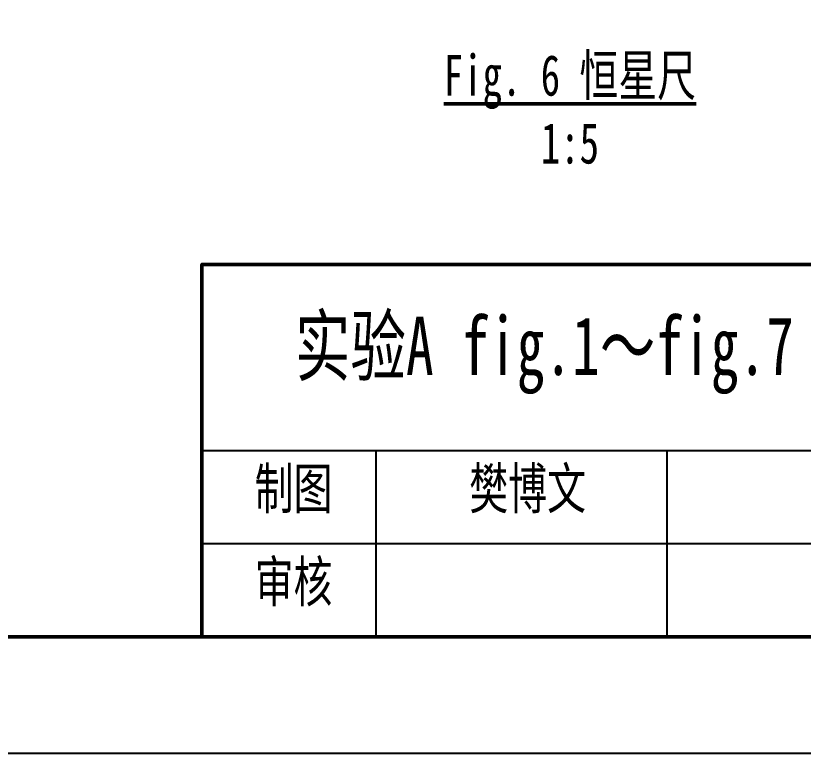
# Model space of a CAD drawing. Header units: millimetres. Extents: x 0 to 1320, y -350 to 297.
# Drawn here: x 254 to 321.7, y 0 to 63.4 of the extents above; entities that cross this region are included whole.
import ezdxf

# ---------------------------------------------------------------- set-up
doc = ezdxf.new("R2010")
doc.units = ezdxf.units.MM
doc.styles.add('Annotative', font='simfang.ttf', dxfattribs={"width": 0.7})
doc.styles.add('fig', font='simfang.ttf', dxfattribs={"width": 0.7, "height": 3.5})
doc.styles.add('大字', font='simfang.ttf', dxfattribs={"width": 0.7})

msp = doc.modelspace()

# ---------------------------------------------------------------- linework, layer by layer
at = {"color": 1}
msp.add_lwpolyline([(0, 0), (420, 0), (420, 297), (0, 297), (0, 0)], dxfattribs=at)
at = {"lineweight": 50}
for points in [[(10, 10), (410, 10), (410, 287), (10, 287), (10, 10)], [(270, 10), (410, 10), (410, 42), (270, 42), (270, 10)]]:
    msp.add_lwpolyline(points, dxfattribs=at)
at = {"lineweight": 25}
for points in [[(270, 26), (285, 26), (330, 26), (330, 10)], [(285, 10), (285, 26)], [(310, 10), (310, 26)], [(330, 18), (270, 18)]]:
    msp.add_lwpolyline(points, dxfattribs=at)

# ---------------------------------------------------------------- texts
at = {"lineweight": 50, "insert": (290.8, 60), "char_height": 3.5, "attachment_point": 1, "style": 'fig'}
msp.add_mtext('\\pxqc;{\\LFig. 6 恒星尺}\\P1:5', dxfattribs=at)
at = {"attachment_point": 1}
for s, width, insert, char_height, style in [('实验A fig.1～fig.7', 56.54661, (278, 37.5), 5, '大字'), ('制图', 7.36195, (274.541, 24.5), 3.5, 'Annotative')]:
    msp.add_mtext_dynamic_manual_height_columns(s, width=width, gutter_width=12.5, heights=[0], dxfattribs=dict(at, insert=insert, char_height=char_height, style=style))
at = {"char_height": 3.5, "attachment_point": 1, "style": 'Annotative'}
for s, insert in [('樊博文', (293, 24.5)), ('审核', (274.541, 16.5))]:
    msp.add_mtext(s, dxfattribs=dict(at, insert=insert))

doc.saveas('drawing.dxf')
